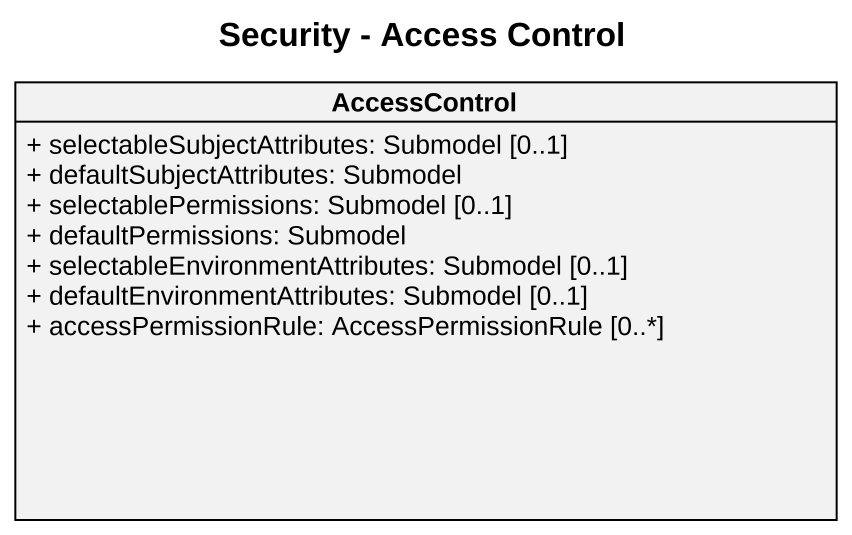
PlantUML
@startuml
title Security - Access Control
hide circle
hide empty members
skinparam classAttributeIconSize 0
class AccessControl {
  + selectableSubjectAttributes: Submodel [0..1]
  + defaultSubjectAttributes: Submodel
  + selectablePermissions: Submodel [0..1]
  + defaultPermissions: Submodel
  + selectableEnvironmentAttributes: Submodel [0..1]
  + defaultEnvironmentAttributes: Submodel [0..1]
  + accessPermissionRule: AccessPermissionRule [0..*]
}
@enduml
